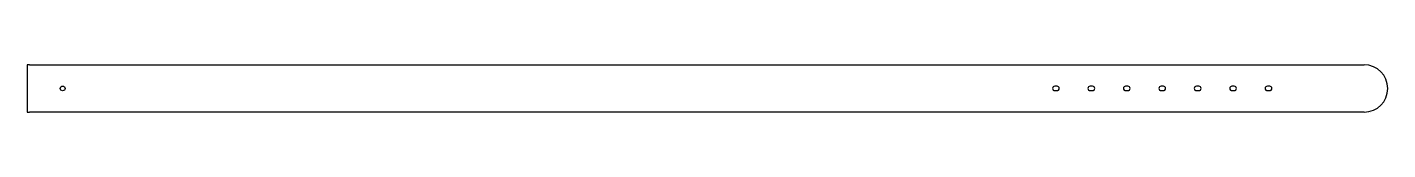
# Model space of a CAD drawing. Header units: millimetres. Extents: x -33 to 1119, y 6 to 46.
import ezdxf

# ---------------------------------------------------------------- set-up
doc = ezdxf.new("R2010")
doc.units = ezdxf.units.MM
doc.header["$MEASUREMENT"] = 0

# ---------------------------------------------------------------- blocks, each defined once
blk = doc.blocks.new('*U4')
blk.add_lwpolyline([(2, -1.85, 1), (2, 1.85), (0, 1.85, 1), (0, -1.85)], format="xyb", close=True)
blk = doc.blocks.new('*U5')
at = {"color": 0, "linetype": 'ByBlock', "lineweight": -2, "transparency": 16777216, "rotation": 180}
for p in [(839.4, 26.3), (869.4, 26.3), (899.4, 26.3), (929.4, 26.3), (959.4, 26.3), (989.4, 26.3), (1019.4, 26.3)]:
    blk.add_blockref('*U4', p, dxfattribs=at)

msp = doc.modelspace()

# ---------------------------------------------------------------- linework, layer by layer
for p, q in [((-30.6, 46.3), (-32.6, 46.3)), ((-32.6, 46.3), (-32.6, 6.3)), ((-30.6, 46.3), (1099.4, 46.3)), ((-32.6, 6.3), (-30.6, 6.3)), ((1099.4, 6.3), (-30.6, 6.3)), ((1104.4, 6.3), (1104.4, 6.3))]:
    msp.add_line(p, q)
msp.add_circle((-2.6, 26.3), 2)
msp.add_arc((1099.4, 26.3), 20, 270, 90)

# ---------------------------------------------------------------- block references
msp.add_blockref('*U5', (0, 0))

doc.saveas('drawing.dxf')
